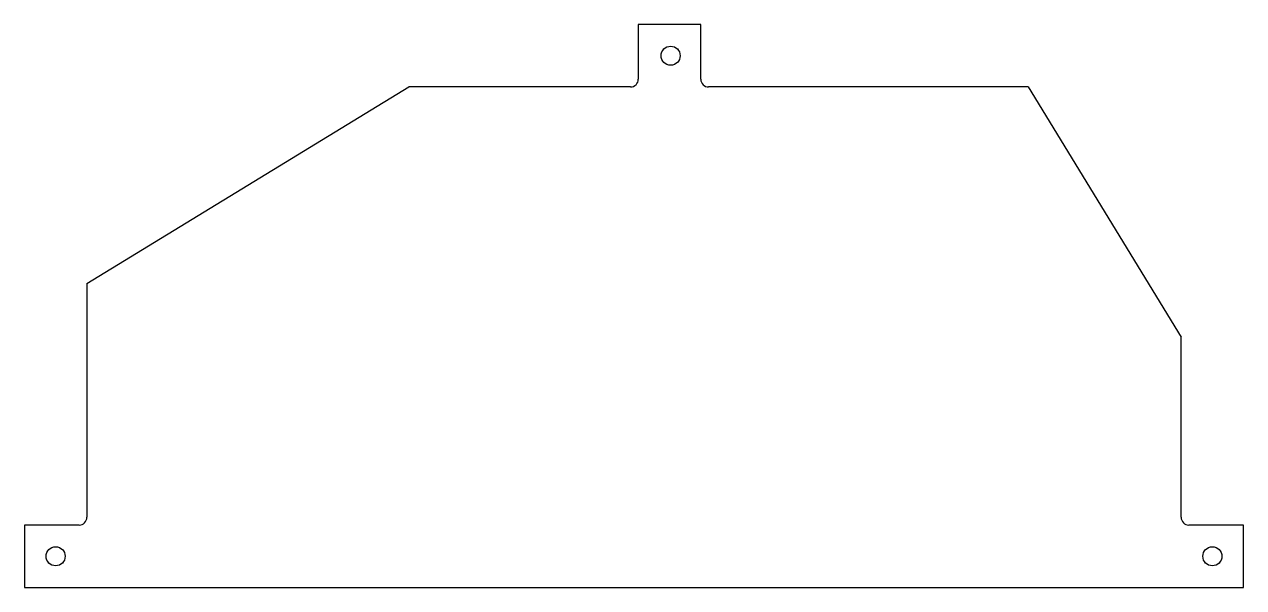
# Model space of a CAD drawing. Header units: millimetres. Extents: x -195 to 195, y -80 to 100.
import ezdxf

# ---------------------------------------------------------------- set-up
doc = ezdxf.new("R2010")
doc.units = ezdxf.units.MM

msp = doc.modelspace()

# ---------------------------------------------------------------- linework, layer by layer
at = {"color": 7, "linetype": 'Continuous'}
for p, q in [((21.38, 100), (1.38, 100)), ((1.38, 100), (1.38, 82.5)), ((21.38, 82.5), (21.38, 100)), ((-175, 17.14), (-72.02, 80)), ((-1.12, 80), (-72.02, 80)), ((126.04, 80), (23.88, 80)), ((126.04, 80), (175, 0)), ((-175, 17.14), (-175, -57.5)), ((175, -57.5), (175, 0)), ((-177.5, -60), (-195, -60)), ((-195, -60), (-195, -80)), ((195, -60), (177.5, -60)), ((195, -80), (195, -60)), ((-195, -80), (195, -80))]:
    msp.add_line(p, q, dxfattribs=at)
for centre in [(11.72, 90), (-185, -70), (185, -70)]:
    msp.add_circle(centre, 3.05, dxfattribs=at)
for centre, start, end in [((-1.12, 82.5), 270, 0), ((23.88, 82.5), 180, 270), ((-177.5, -57.5), 270, 0), ((177.5, -57.5), 180, 270)]:
    msp.add_arc(centre, 2.5, start, end, dxfattribs=at)

doc.saveas('drawing.dxf')
